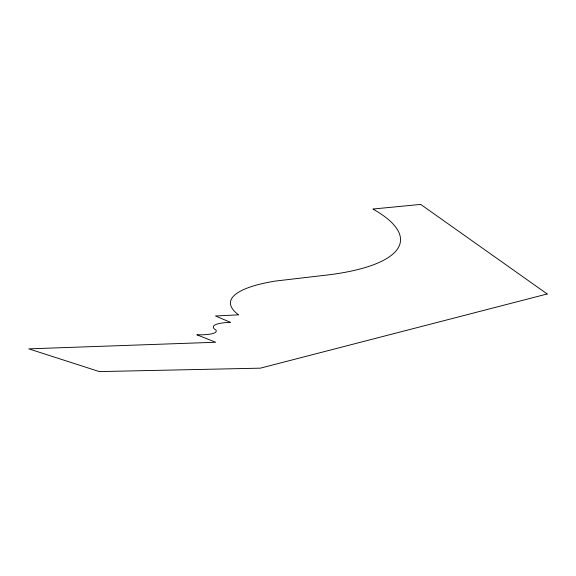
<?xml version="1.0" encoding="UTF-8"?>
<svg xmlns="http://www.w3.org/2000/svg" width="576" height="576" viewBox="0 0 576 576"><rect width="100%" height="100%" fill="white"/><g stroke="black" fill="none" stroke-linecap="round" stroke-linejoin="round"><path stroke-width="0.86" d="M547.2 293.976L260.366 368.165L99.331 371.592L28.8 348.854L215.705 342.252L196.848 334.778A29.585 6.084 6.1 0 0 215.921 330.062A34.632 7.222 5.5 0 1 230.472 322.351L215.496 315.986L238.522 314.856A157.536 35.633 4.1 0 1 275.09 281.102L321.365 275.688A186.689 53.042 6 0 0 372.924 209.038L420.696 204.408L547.2 293.976"/></g></svg>
